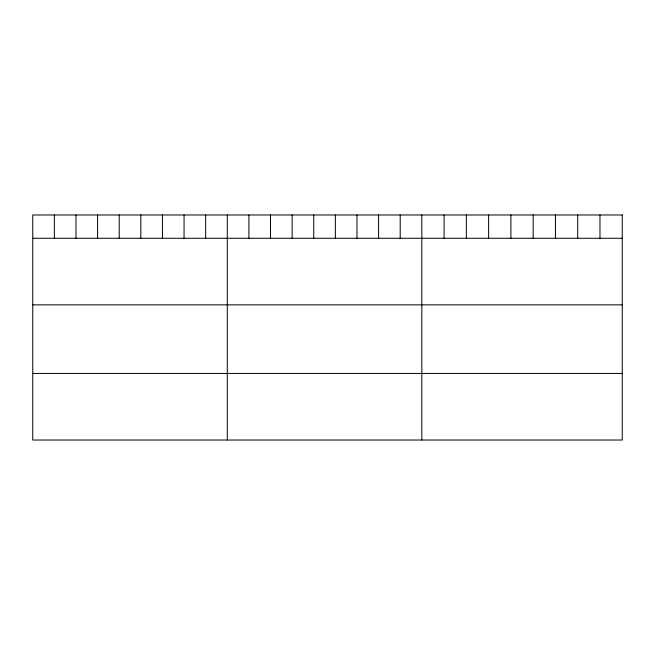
<?xml version="1.0" encoding="UTF-8"?>
<svg xmlns="http://www.w3.org/2000/svg" width="655" height="655" viewBox="0 0 655 655"><rect width="100%" height="100%" fill="white"/><g stroke="black" fill="none" stroke-linecap="round" stroke-linejoin="round"><path stroke-width="0.98" d="M32.75 238.273L622.25 238.273M32.75 304.853L622.25 304.853M32.75 373.44L622.25 373.44M599.98 214.979L599.98 238.273M577.71 214.979L577.71 238.273M555.44 214.979L555.44 238.273M533.17 214.979L533.17 238.273M510.9 214.979L510.9 238.273M488.63 214.979L488.63 238.273M466.36 214.979L466.36 238.273M444.09 214.979L444.09 238.273M421.82 214.979L421.82 440.021M400.205 214.979L400.205 238.273M378.59 214.979L378.59 238.273M356.975 214.979L356.975 238.273M335.36 214.979L335.36 238.273M313.745 214.979L313.745 238.273M292.13 214.979L292.13 238.273M270.515 214.979L270.515 238.273M248.9 214.979L248.9 238.273M227.285 214.979L227.285 440.021M205.67 214.979L205.67 238.273M184.055 214.979L184.055 238.273M162.44 214.979L162.44 238.273M140.825 214.979L140.825 238.273M119.21 214.979L119.21 238.273M97.595 214.979L97.595 238.273M75.98 214.979L75.98 238.273M54.365 214.979L54.365 238.273M622.25 214.979L32.75 214.979L32.75 440.021L622.25 440.021L622.25 214.979"/></g></svg>
